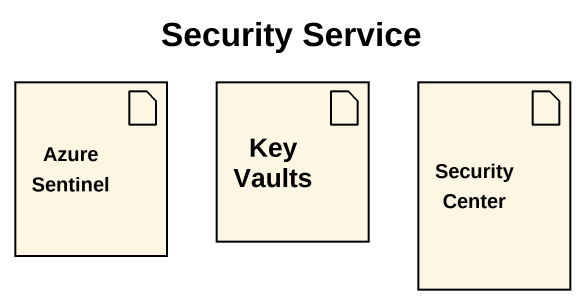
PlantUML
@startuml
title Security Service
artifact "Azure Sentinel" as Azure_Sentinel
artifact "Key Vaults" as Key_Vaults
artifact "Security Center" as Security_Center
@enduml
